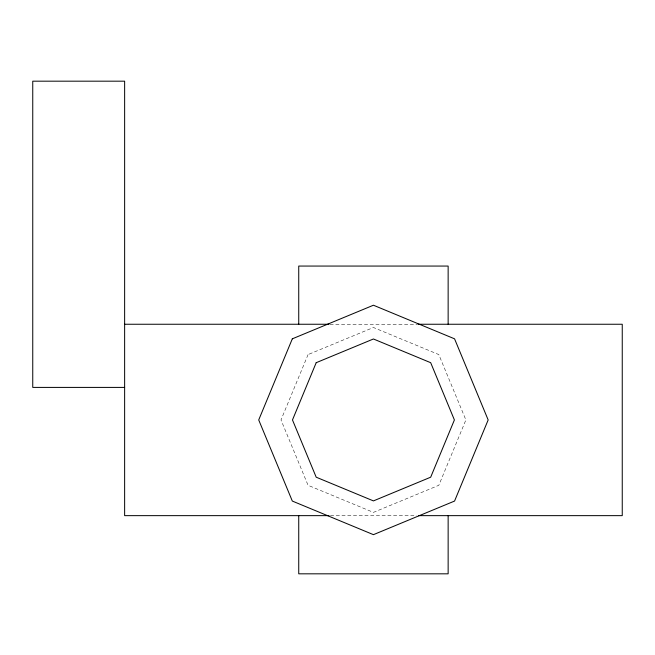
<?xml version="1.0" encoding="UTF-8"?>
<svg xmlns="http://www.w3.org/2000/svg" width="655" height="655" viewBox="0 0 655 655"><rect width="100%" height="100%" fill="white"/><g stroke="black" fill="none" stroke-linecap="round" stroke-linejoin="round"><path stroke-width="0.49" stroke-dasharray="3.27 2.46" d="M330.014 324.25L416.867 324.25M330.464 515.641L416.416 515.641M308.071 354.576L280.995 419.945L308.071 485.306L373.44 512.382L438.809 485.306L465.885 419.945L438.809 354.576L373.44 327.5L308.071 354.576"/><path stroke-width="0.98" d="M328.99 515.641L124.63 515.641L124.638 81.179L32.75 81.179L32.75 387.408L124.638 387.408M124.63 324.25L328.99 324.25M417.89 324.25L622.25 324.25L622.25 515.641L418.463 515.641M448.143 324.25L448.143 266.061L298.737 266.061L298.737 324.25M448.143 515.641L448.143 573.821L298.737 573.821L298.737 515.641M292.318 338.823L258.717 419.945L292.318 501.059L373.44 534.66L454.562 501.059L488.163 419.945L454.562 338.823L373.44 305.222L292.318 338.823M316.193 362.698L292.482 419.945L316.193 477.192L373.44 500.903L430.687 477.192L454.398 419.945L430.687 362.698L373.44 338.987L316.193 362.698"/></g></svg>
